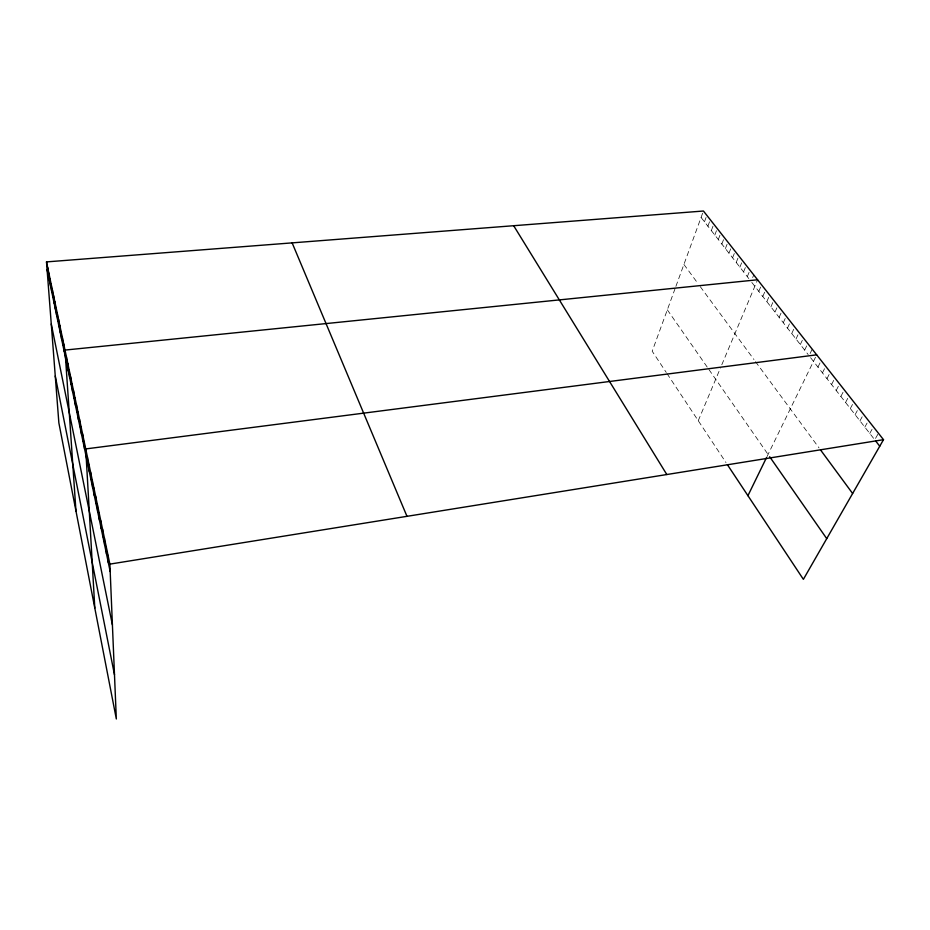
<?xml version="1.0" encoding="UTF-8"?>
<svg xmlns="http://www.w3.org/2000/svg" width="930" height="930" viewBox="0 0 930 930"><rect width="100%" height="100%" fill="white"/><g stroke="black" fill="none" stroke-linecap="round" stroke-linejoin="round"><path stroke-width="0.7" stroke-dasharray="4.65 3.49" d="M675.075 288.626L652.197 351.226L666.264 372.453M675.901 286.359L703.429 211.017M704.463 221.817L706.846 215.353M707.893 226.188L710.288 219.736M711.334 230.605L713.763 224.142M714.81 235.058L717.263 228.582M718.309 239.533L720.785 233.058M721.843 244.055L724.342 237.569M725.388 248.601L727.923 242.114M728.969 253.193L731.526 246.694M732.584 257.808L735.165 251.309M736.223 262.458L738.827 255.959M739.885 267.154L742.512 260.656M743.582 271.886L746.244 265.376M747.302 276.652L749.987 270.142M752.684 277.547L753.765 274.943M698.256 420.709L720.378 368.141M721.796 364.769L757.578 279.779M758.799 291.369L761.577 284.847M762.798 296.484L765.599 289.962M766.832 301.646L769.656 295.124M770.889 306.853L773.76 300.32M774.992 312.096L777.887 305.563M779.119 317.386L782.049 310.853M783.293 322.722L786.245 316.188M787.489 328.104L790.488 321.571M791.732 333.533L794.755 326.988M796.01 339.008L799.068 332.463M800.323 344.53L803.415 337.985M804.671 350.099L807.798 343.542M810.111 353.528L812.216 349.157M767.029 456.549L816.68 354.83M817.947 367.094L821.178 360.538M822.446 372.86L825.724 366.304M826.991 378.673L830.304 372.116M831.571 384.543L834.919 377.987M836.198 390.461L839.581 383.916M840.871 396.436L844.289 389.879M845.568 402.458L848.462 397.005M850.322 408.549L853.821 401.993M855.112 414.675L858.657 408.131M859.948 420.872L863.54 414.327M864.83 427.126L868.457 420.581M869.759 433.426L873.421 426.882M877.815 434.345L874.735 439.797L809.937 356.841M701.069 217.469L748.801 278.57M751.812 282.418L808.182 354.586M683.91 264.434L696.954 282.15M700.278 286.661L753.963 359.538M755.52 361.665L819.039 447.9M667.322 309.818L707.602 367.641M708.939 369.559L768.064 454.421M667.019 373.593L725.993 462.559"/><path stroke-width="1.4" d="M747.929 495.678L766.506 457.607M46.5 261.9L109.88 564.115L116.331 718.983L58.869 422.918L46.5 261.9L703.429 211.017L883.5 439.681L803.381 579.344L727.423 464.721M109.88 564.115L883.5 439.681M816.68 354.83L85.723 448.923L94.802 608.057M757.578 279.779L64.995 350.075L75.958 511M875.572 440.867L879.745 446.214M820.516 449.899L852.624 493.493M769.656 456.7L826.735 538.633M513.674 225.711L666.81 474.533M292.136 242.87L406.98 516.324M47.081 269.456L110.182 571.566M51.266 324L112.402 624.855M55.265 376.034L114.483 674.762M48.813 272.955L49.395 280.511M47.651 267.41L48.232 274.955M52.382 289.928L52.94 297.495M51.185 284.22L51.743 291.788M49.999 278.558L50.569 286.126M56.033 307.377L56.591 314.956M54.8 301.506L55.358 309.086M53.591 295.694L54.149 303.261M59.799 325.326L60.334 332.917M58.532 319.281L59.078 326.872M57.276 313.305L57.823 320.885M63.67 343.798L64.193 351.401M62.368 337.578L62.903 345.181M61.078 331.429L61.613 339.02M66.379 356.667L66.89 364.269M70.61 376.859L71.099 384.462M69.18 370.059L69.68 377.661M67.774 363.328L68.274 370.93M73.505 390.67L73.993 398.273M72.052 383.73L72.54 391.332M76.458 404.771L76.934 412.374M74.97 397.68L75.458 405.282M79.48 419.174L79.945 426.765M77.957 411.932L78.434 419.535M82.572 433.88L83.014 441.471M81.015 426.486L81.468 434.077M84.13 441.366L84.572 448.946M87.327 456.56L87.746 464.14M90.582 472.103L90.989 479.659M88.943 464.291L89.361 471.859M93.907 487.983L94.302 495.539M92.233 479.996L92.64 487.553M95.604 496.062L95.988 503.607M99.057 512.488L99.417 520.01M97.325 504.223L97.697 511.767M100.8 520.847L101.161 528.356M104.369 537.854L104.706 545.34M102.579 529.298L102.928 536.808M106.183 546.503L106.52 553.978M108.02 555.257L108.345 562.72"/></g></svg>
